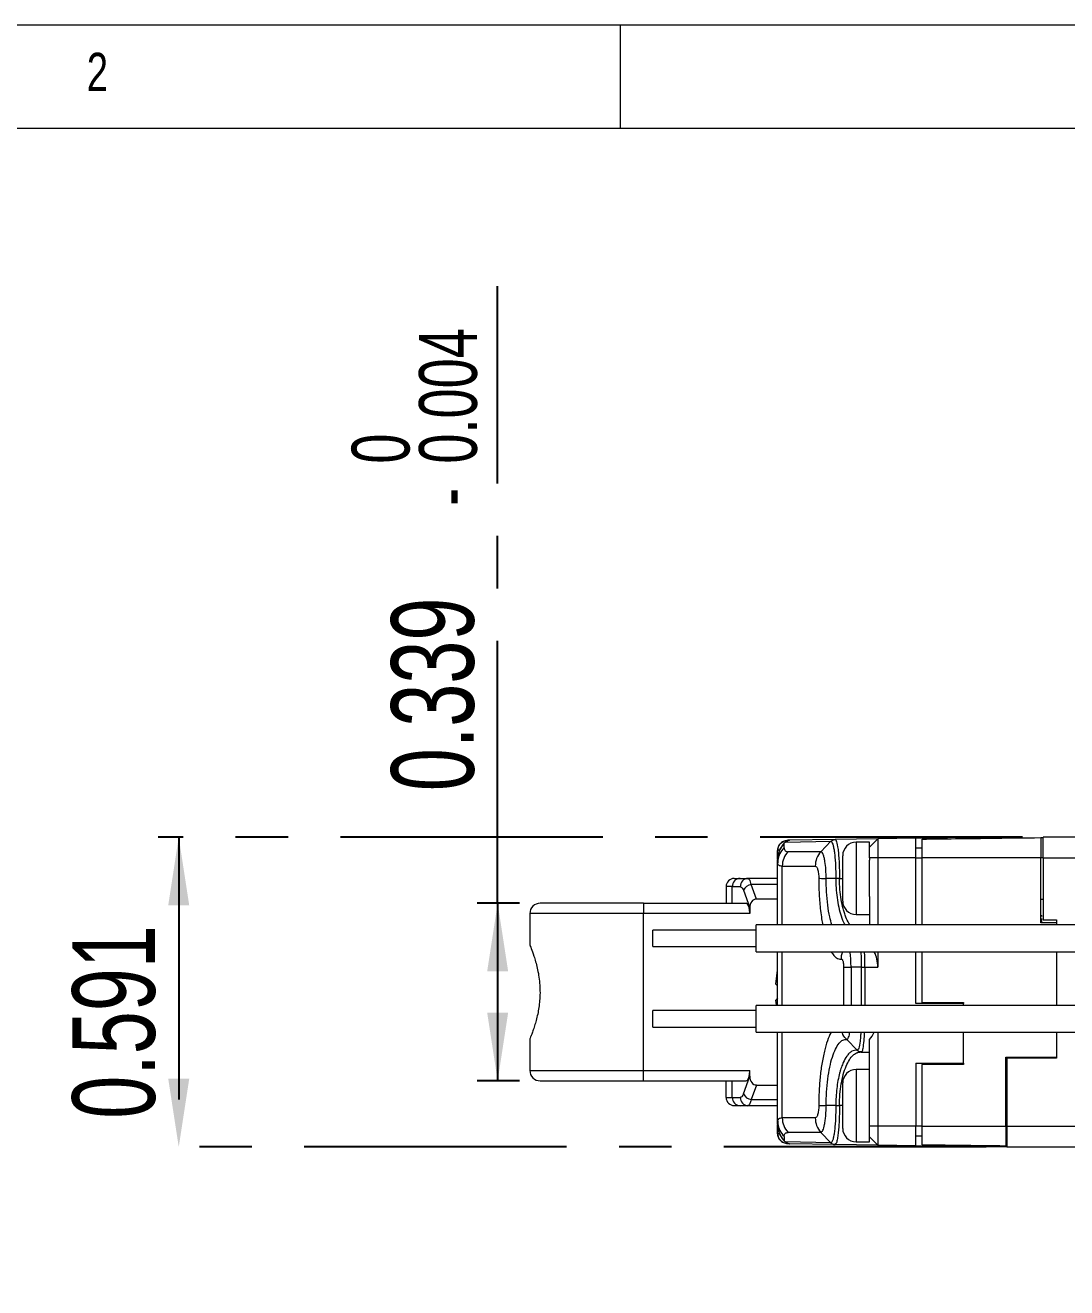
# Model space of a CAD drawing. Header units: inches. Extents: x 0.2 to 16.3, y 0.2 to 11.5.
# Drawn here: x 3.196 to 5.182, y 9.09 to 11.496 of the extents above; entities that cross this region are included whole.
import ezdxf

# ---------------------------------------------------------------- set-up
doc = ezdxf.new("R2010")
doc.units = ezdxf.units.IN
doc.header["$MEASUREMENT"] = 0
doc.linetypes.add('CENTERX2', pattern=[0.8, 0.5, -0.1, 0.1, -0.1])
doc.layers.add('CENTER_LINE', color=7, linetype='CENTERX2')
doc.styles.add('SLDTEXTSTYLE0', font='TXT', dxfattribs={"width": 0.7})
doc.styles.add('SLDTEXTSTYLE1', font='TXT', dxfattribs={"width": 0.75})
doc.dimstyles.new('SLDDIMSTYLE1', dxfattribs={"dimtxt": 0.15748, "dimasz": 0.13, "dimexe": 0, "dimexo": 0.0625, "dimgap": 0.03937, "dimtad": 1, "dimdec": 3, "dimrnd": 1e-09, "dimzin": 12, "dimdsep": 46, "dimtxsty": 'SLDTEXTSTYLE0', "dimsah": 1, "dimcen": 0.09, "dimadec": 0, "dimazin": 3, "dimtfac": 1, "dimtdec": 3, "dimtofl": 0, "dimtmove": 0, "dimatfit": 3, "dimfxl": 1, "dimfrac": 2, "dimtolj": 1, "dimtzin": 12, "dimarcsym": 0})
doc.dimstyles.new('SLDDIMSTYLE3', dxfattribs={"dimtxt": 0.15748, "dimasz": 0.13, "dimexe": 0, "dimexo": 0.0625, "dimgap": 0.03937, "dimtad": 1, "dimdec": 3, "dimrnd": 1e-09, "dimdsep": 46, "dimtxsty": 'SLDTEXTSTYLE0', "dimsah": 1, "dimcen": 0.09, "dimadec": 0, "dimazin": 2, "dimtfac": 1, "dimtdec": 3, "dimtofl": 0, "dimtmove": 0, "dimatfit": 3, "dimfxl": 1, "dimfrac": 2, "dimtolj": 1, "dimtzin": 12, "dimarcsym": 0})
doc.dimstyles.new('SLDDIMSTYLE7', dxfattribs={"dimtxt": 0.15748, "dimasz": 0.13, "dimexe": 0, "dimexo": 0.0625, "dimgap": 0.03937, "dimtad": 1, "dimdec": 3, "dimrnd": 1e-09, "dimdsep": 46, "dimtxsty": 'SLDTEXTSTYLE0', "dimsah": 1, "dimcen": 0.09, "dimadec": 0, "dimazin": 2, "dimtol": 1, "dimtm": 0.003937, "dimtfac": 1, "dimtdec": 3, "dimtofl": 0, "dimtmove": 0, "dimatfit": 3, "dimfxl": 1, "dimfrac": 2, "dimtolj": 1, "dimarcsym": 0})

# ---------------------------------------------------------------- blocks, each defined once
blk = doc.blocks.new('_D_11')
at = {"layer": 'CENTER_LINE'}
for p, q in [((4.6307, 7.3638), (4.6307, 8.9331)), ((6.8945, 7.8822), (6.8945, 8.9331)), ((6.8945, 8.8937), (4.6307, 8.8937))]:
    blk.add_line(p, q, dxfattribs=at)
for points in [[(4.6307, 8.8937), (4.7607, 8.8737), (4.7607, 8.9137)], [(6.8945, 8.8937), (6.7645, 8.9137), (6.7645, 8.8737)]]:
    blk.add_solid(points, dxfattribs=at)
at = {"layer": 'CENTER_LINE', "insert": (5.5212, 9.0967), "char_height": 0.15748, "attachment_point": 1, "style": 'SLDTEXTSTYLE0'}
blk.add_mtext('2.264', dxfattribs=at)
blk = doc.blocks.new('_D_17')
at = {"layer": 'CENTER_LINE'}
for p, q in [((4.097, 9.823), (4.097, 10.9986)), ((4.1386, 9.823), (4.0577, 9.823)), ((4.097, 9.823), (4.097, 9.4844)), ((4.1386, 9.4844), (4.0577, 9.4844))]:
    blk.add_line(p, q, dxfattribs=at)
for points in [[(4.097, 9.823), (4.077, 9.693), (4.117, 9.693)], [(4.097, 9.4844), (4.117, 9.6144), (4.077, 9.6144)]]:
    blk.add_solid(points, dxfattribs=at)
at = {"layer": 'CENTER_LINE', "attachment_point": 1, "rotation": 90, "style": 'SLDTEXTSTYLE0'}
for s, insert, char_height in [('0.004', (3.9471, 10.6606), 0.11024), ('0', (3.8187, 10.6606), 0.1102), ('-', (3.9471, 10.5803), 0.1102), ('0.339', (3.894, 10.0364), 0.15748)]:
    blk.add_mtext(s, dxfattribs=dict(at, insert=insert, char_height=char_height))
blk = doc.blocks.new('_D_18')
at = {"layer": 'CENTER_LINE'}
for p, q in [((5.0973, 9.949), (3.4496, 9.949)), ((3.489, 9.949), (3.489, 9.3584)), ((5.0284, 9.3584), (3.4496, 9.3584))]:
    blk.add_line(p, q, dxfattribs=at)
for points in [[(3.489, 9.949), (3.469, 9.819), (3.509, 9.819)], [(3.489, 9.3584), (3.509, 9.4884), (3.469, 9.4884)]]:
    blk.add_solid(points, dxfattribs=at)
at = {"layer": 'CENTER_LINE', "insert": (3.286, 9.4122), "char_height": 0.15748, "attachment_point": 1, "rotation": 90, "style": 'SLDTEXTSTYLE0'}
blk.add_mtext('0.591', dxfattribs=at)

msp = doc.modelspace()

# ---------------------------------------------------------------- linework, layer by layer
at = {"color": 7, "linetype": 'Continuous', "lineweight": 18}
for p, q in [((16.3386, 11.4961), (0.1969, 11.4961)), ((4.3307, 11.4961), (4.3307, 11.2992)), ((16.1516, 11.2992), (0.3937, 11.2992)), ((4.6432, 9.9374), (4.6426, 9.9367)), ((4.6432, 9.9286), (4.6432, 9.9374)), ((4.6458, 9.9394), (4.7323, 9.9409)), ((4.6536, 9.9428), (4.6501, 9.9428)), ((4.7402, 9.9443), (4.6536, 9.9428)), ((4.7132, 9.9211), (4.7323, 9.9409)), ((4.7421, 9.943), (4.7375, 9.944)), ((4.8217, 9.9458), (4.7402, 9.9443)), ((4.8059, 9.9391), (4.7804, 9.9391)), ((4.8041, 9.9456), (4.804, 9.9455)), ((4.8217, 9.9458), (4.8059, 9.9297)), ((4.8059, 9.9297), (4.8059, 9.9391)), ((4.8945, 9.947), (4.8217, 9.9458)), ((4.8217, 9.9458), (4.8217, 9.9096)), ((4.8945, 9.947), (4.9851, 9.9486)), ((4.8945, 9.9096), (4.8945, 9.947)), ((4.9851, 9.9486), (4.9851, 9.9462)), ((5.1327, 9.948), (5.1367, 9.948)), ((5.2016, 9.949), (5.1367, 9.949)), ((4.6307, 9.9075), (4.6307, 9.9231)), ((4.6323, 9.9147), (4.6307, 9.9061)), ((4.7132, 9.9211), (4.6507, 9.9211)), ((4.7548, 9.8269), (4.7548, 9.9135)), ((4.8059, 9.9096), (4.8059, 9.9297)), ((4.9063, 9.9276), (4.8945, 9.9276)), ((4.6307, 9.9008), (4.6307, 9.9061)), ((4.6307, 9.7816), (4.6307, 9.9008)), ((4.6309, 9.9045), (4.6309, 9.8997)), ((4.6396, 9.8933), (4.7023, 9.8933)), ((4.8217, 9.9096), (4.8059, 9.9096)), ((4.8059, 9.9096), (4.8059, 9.9049)), ((4.8059, 9.8355), (4.8059, 9.9049)), ((4.8217, 9.9096), (4.8217, 9.7816)), ((4.8945, 9.9096), (4.8217, 9.9096)), ((4.8945, 9.7816), (4.8945, 9.9096)), ((4.8945, 9.9096), (4.9063, 9.9096)), ((4.9063, 9.7816), (4.9063, 9.9096)), ((5.1367, 9.9096), (5.1327, 9.9096)), ((5.1327, 9.7856), (5.1327, 9.9096)), ((5.1367, 9.9096), (5.1367, 9.7915)), ((5.1367, 9.9096), (5.678, 9.9096)), ((4.559, 9.8702), (4.5742, 9.8702)), ((4.5757, 9.87), (4.5716, 9.87)), ((4.5749, 9.8697), (4.5742, 9.8702)), ((4.6307, 9.8702), (4.5742, 9.8702)), ((4.7416, 9.8702), (4.7232, 9.8702)), ((4.5442, 9.8545), (4.5323, 9.8545)), ((4.5323, 9.8545), (4.5323, 9.823)), ((4.5442, 9.823), (4.5442, 9.8545)), ((4.5442, 9.8545), (4.5594, 9.8545)), ((4.5655, 9.8476), (4.5777, 9.814)), ((4.5905, 9.8309), (4.5803, 9.8587)), ((4.6307, 9.8587), (4.5803, 9.8587)), ((4.3748, 9.823), (4.3748, 9.8033)), ((4.3748, 9.823), (4.5706, 9.823)), ((4.6307, 9.8309), (4.5905, 9.8309)), ((4.8059, 9.8355), (4.8059, 9.7816)), ((5.1327, 9.8309), (5.1367, 9.8309)), ((4.1583, 9.8033), (4.1583, 9.7429)), ((4.3748, 9.5041), (4.3748, 9.8033)), ((4.5777, 9.8033), (4.3748, 9.8033)), ((4.5777, 9.814), (4.5777, 9.8033)), ((4.7804, 9.8013), (4.8059, 9.8013)), ((5.1347, 9.7975), (5.1347, 9.7993)), ((5.1347, 9.7856), (5.1347, 9.7939)), ((5.1366, 9.7954), (5.1367, 9.7954)), ((4.5898, 9.7718), (4.3929, 9.7718)), ((4.3929, 9.7403), (4.3929, 9.7718)), ((5.2429, 9.7816), (4.5898, 9.7816)), ((4.5898, 9.7305), (4.5898, 9.7816)), ((5.1622, 9.7856), (5.1327, 9.7856)), ((5.1367, 9.7915), (5.1622, 9.7915)), ((5.1622, 9.7915), (5.1622, 9.7816)), ((4.3929, 9.7403), (4.5898, 9.7403)), ((4.5898, 9.7305), (5.2429, 9.7305)), ((4.6307, 9.6281), (4.6307, 9.7305)), ((4.8217, 9.7305), (4.8217, 9.7011)), ((4.8945, 9.632), (4.8945, 9.7305)), ((4.9063, 9.634), (4.9063, 9.7305)), ((5.1622, 9.7305), (5.1622, 9.6281)), ((4.7902, 9.7011), (4.7707, 9.7011)), ((4.7972, 9.7011), (4.8217, 9.7011)), ((4.6273, 9.6689), (4.6307, 9.6952)), ((4.6273, 9.6689), (4.6307, 9.6655)), ((5.2429, 9.6281), (4.5898, 9.6281)), ((4.5898, 9.5769), (4.5898, 9.6281)), ((4.6307, 9.6419), (4.6273, 9.6385)), ((4.6286, 9.629), (4.6273, 9.6385)), ((4.9851, 9.632), (4.8945, 9.632)), ((4.9063, 9.634), (4.9063, 9.632)), ((4.9063, 9.634), (4.9851, 9.634)), ((4.9851, 9.634), (4.9851, 9.632)), ((4.9851, 9.6281), (4.9851, 9.632)), ((4.5898, 9.6183), (4.3929, 9.6183)), ((4.3929, 9.5868), (4.3929, 9.6183)), ((4.3929, 9.5868), (4.5898, 9.5868)), ((4.5898, 9.5769), (5.2429, 9.5769)), ((4.6307, 9.4066), (4.6307, 9.5769)), ((4.8217, 9.5769), (4.8217, 9.3978)), ((4.9851, 9.5179), (4.9851, 9.5769)), ((5.1622, 9.5769), (5.1622, 9.5277)), ((4.1583, 9.5652), (4.1583, 9.5041)), ((4.7624, 9.5632), (4.7823, 9.5427)), ((4.8059, 9.4719), (4.8059, 9.563)), ((4.782, 9.538), (4.7877, 9.5396)), ((4.7855, 9.5404), (4.7922, 9.5401)), ((4.7902, 9.5391), (4.8059, 9.5389)), ((5.0658, 9.5297), (5.1622, 9.5297)), ((5.0658, 9.3978), (5.0658, 9.5297)), ((5.0678, 9.5277), (5.0678, 9.3978)), ((5.1622, 9.5277), (5.0678, 9.5277)), ((4.3748, 9.5041), (4.5777, 9.5041)), ((4.3748, 9.4844), (4.3748, 9.5041)), ((4.5777, 9.4934), (4.5777, 9.5041)), ((4.8059, 9.5061), (4.7804, 9.5061)), ((4.8945, 9.5179), (4.9851, 9.5179)), ((4.8945, 9.5179), (4.8945, 9.3978)), ((4.9063, 9.5179), (4.9063, 9.5159)), ((4.9063, 9.3978), (4.9063, 9.5159)), ((4.9851, 9.5159), (4.9063, 9.5159)), ((4.9851, 9.5179), (4.9851, 9.5159)), ((4.3748, 9.4844), (4.5706, 9.4844)), ((4.5323, 9.4529), (4.5323, 9.4844)), ((4.5442, 9.4529), (4.5442, 9.4844)), ((4.5655, 9.4598), (4.5777, 9.4934)), ((4.7548, 9.4365), (4.7548, 9.4805)), ((4.5905, 9.4765), (4.5803, 9.4487)), ((4.5905, 9.4765), (4.6307, 9.4765)), ((4.8059, 9.4361), (4.8059, 9.4719)), ((5.0678, 9.4765), (5.0658, 9.4765)), ((4.5323, 9.4529), (4.5442, 9.4529)), ((4.5442, 9.4529), (4.5594, 9.4529)), ((4.559, 9.4372), (4.5742, 9.4372)), ((4.5716, 9.4374), (4.5746, 9.4374)), ((4.5742, 9.4372), (4.6307, 9.4372)), ((4.5803, 9.4487), (4.6307, 9.4487)), ((4.7416, 9.4372), (4.7232, 9.4372)), ((4.7548, 9.3938), (4.7548, 9.4365)), ((4.8059, 9.4025), (4.8059, 9.4361)), ((4.6307, 9.4066), (4.6312, 9.4077)), ((4.6309, 9.4077), (4.6309, 9.4028)), ((4.7023, 9.4141), (4.6396, 9.4141)), ((4.6307, 9.4012), (4.6307, 9.4066)), ((4.6307, 9.4012), (4.6323, 9.3927)), ((4.6307, 9.3843), (4.6307, 9.3999)), ((4.7132, 9.3862), (4.6507, 9.3863)), ((4.7323, 9.3665), (4.7132, 9.3862)), ((4.8059, 9.3978), (4.8059, 9.4025)), ((4.8217, 9.3978), (4.8059, 9.3978)), ((4.8059, 9.3776), (4.8059, 9.3978)), ((4.8945, 9.3978), (4.8217, 9.3978)), ((4.8217, 9.3978), (4.8217, 9.3616)), ((4.8945, 9.3603), (4.8945, 9.3978)), ((4.9063, 9.3978), (4.8945, 9.3978)), ((5.0658, 9.3978), (5.0678, 9.3978)), ((5.0678, 9.3978), (5.678, 9.3978)), ((4.6432, 9.37), (4.6426, 9.3707)), ((4.6432, 9.3787), (4.6432, 9.37)), ((4.7323, 9.3665), (4.6458, 9.368)), ((4.6536, 9.3645), (4.6501, 9.3646)), ((4.7402, 9.363), (4.6536, 9.3645)), ((4.7375, 9.3634), (4.7412, 9.3642)), ((4.7415, 9.3648), (4.7402, 9.363)), ((4.8217, 9.3616), (4.7402, 9.363)), ((4.7804, 9.3683), (4.8059, 9.3683)), ((4.804, 9.3619), (4.8041, 9.3618)), ((4.8059, 9.3683), (4.8059, 9.3776)), ((4.8217, 9.3616), (4.8059, 9.3776)), ((4.8945, 9.3603), (4.8217, 9.3616)), ((4.8945, 9.3798), (4.9063, 9.3798)), ((4.9929, 9.3586), (4.8945, 9.3603)), ((4.9929, 9.3611), (4.9929, 9.3586)), ((5.0678, 9.3602), (5.0658, 9.3602)), ((4.9929, 9.3586), (5.0048, 9.3584)), ((5.0678, 9.3584), (5.0048, 9.3584)), ((5.0678, 9.3584), (5.241, 9.3584))]:
    msp.add_line(p, q, dxfattribs=at)
at = {"color": 8, "linetype": 'Continuous', "lineweight": 18}
for p, q in [((4.6419, 9.9362), (4.6426, 9.9367)), ((4.6501, 9.9428), (4.6501, 9.9422)), ((4.7804, 9.9391), (4.7804, 9.8013)), ((4.6396, 9.7816), (4.6396, 9.8933)), ((4.7486, 9.8702), (4.7548, 9.8702)), ((4.3748, 9.8033), (4.1583, 9.8033)), ((5.1327, 9.7993), (5.1347, 9.7993)), ((4.6396, 9.6281), (4.6396, 9.7305)), ((4.7566, 9.7012), (4.7566, 9.6281)), ((4.7707, 9.7011), (4.7707, 9.6281)), ((4.7902, 9.7011), (4.7902, 9.6281)), ((4.7972, 9.7011), (4.7972, 9.6281)), ((4.6396, 9.4141), (4.6396, 9.5769)), ((4.1583, 9.5041), (4.3748, 9.5041)), ((4.7804, 9.5061), (4.7804, 9.4361)), ((4.7548, 9.4372), (4.7486, 9.4372)), ((4.7804, 9.4361), (4.7804, 9.3683)), ((4.6426, 9.3707), (4.6419, 9.3712)), ((4.6501, 9.3652), (4.6501, 9.3646))]:
    msp.add_line(p, q, dxfattribs=at)
at = {"color": 7, "linetype": 'Continuous', "lineweight": 18}
for centre, radius, start, end in [((4.6538, 9.9316), 0.0112, 91.1771, 136.307), ((4.7804, 9.9135), 0.0256, 90, 180), ((4.6797, 9.8934), 0.0401, 136.2244, 180.1629), ((4.5481, 9.8545), 0.0157, 90, 180), ((4.5595, 9.8549), 0.0153, 91.8362, 181.7254), ((4.5747, 9.8549), 0.0153, 91.8362, 181.7254), ((4.5828, 9.84), 0.0189, 97.6156, 156.3064), ((4.178, 9.8033), 0.0197, 90, 180), ((4.7804, 9.8269), 0.0256, 180, 270), ((4.178, 9.5041), 0.0197, 180, 270), ((4.7804, 9.4805), 0.0256, 90, 180), ((4.5828, 9.4674), 0.0189, 203.6936, 262.3844), ((4.5481, 9.4529), 0.0157, 180, 270), ((4.5595, 9.4524), 0.0153, 178.2746, 268.1638), ((4.5747, 9.4524), 0.0153, 178.2746, 268.1638), ((4.6797, 9.414), 0.0401, 179.8371, 223.7756), ((4.7804, 9.3938), 0.0256, 180, 270), ((4.6538, 9.3757), 0.0112, 223.693, 268.8224)]:
    msp.add_arc(centre, radius, start, end, dxfattribs=at)
at = {"color": 8, "linetype": 'Continuous', "lineweight": 18}
for centre, start, end in [((4.6684, 9.9006), 131.9193, 174.1094), ((4.6684, 9.4067), 185.8906, 228.0807)]:
    msp.add_arc(centre, 0.0376, start, end, dxfattribs=at)
at = {"color": 7, "linetype": 'Continuous', "lineweight": 18}
for centre, major_axis, ratio, start_param, end_param in [((4.5706, 9.8033), (0, 0.0197), 0.36397, 4.712389, 6.283185), ((4.5945, 9.8086), (0.0079, -0.0216), 0.684791, 2.897326, 4.223856), ((4.7563, 9.7011), (0, 0.0665), 0.982842, 4.712389, 5.169256), ((4.7563, 9.6063), (0, 0.0665), 0.982842, 4.003616, 4.255522), ((4.5706, 9.5041), (0, 0.0197), 0.36397, 3.141593, 4.712389), ((4.5945, 9.4988), (-0.0079, -0.0216), 0.684791, 5.200922, 6.527452)]:
    msp.add_ellipse(centre, major_axis=major_axis, ratio=ratio, start_param=start_param, end_param=end_param, dxfattribs=at)
for points, knots in [([(4.6307, 9.9231), (4.631, 9.9256), (4.6316, 9.9306), (4.636, 9.9372), (4.6415, 9.9409), (4.6463, 9.9425), (4.6488, 9.9427), (4.6501, 9.9428)], [0, 0, 0, 0, 0.260217, 0.529104, 0.765257, 0.882426, 1, 1, 1, 1]), ([(4.6366, 9.9371), (4.6366, 9.9371), (4.6353, 9.9361), (4.6336, 9.9335), (4.6313, 9.9288), (4.631, 9.9253), (4.6308, 9.9232)], [0, 0, 0, 0, 0.009129, 0.32484, 0.587713, 1, 1, 1, 1]), ([(4.6503, 9.9425), (4.6496, 9.9424), (4.6483, 9.9423), (4.6459, 9.9419), (4.6428, 9.9412), (4.6398, 9.9399), (4.6377, 9.938), (4.6366, 9.9371)], [0, 0, 0, 0, 0.12667, 0.244052, 0.446712, 0.723277, 1, 1, 1, 1]), ([(4.6429, 9.9373), (4.6427, 9.9372), (4.6424, 9.9368), (4.642, 9.9364), (4.6419, 9.9362)], [0, 0, 0, 0, 0.487659, 1, 1, 1, 1]), ([(4.6536, 9.9428), (4.6531, 9.9428), (4.6521, 9.9427), (4.6504, 9.9419), (4.6487, 9.9411), (4.6468, 9.94), (4.6446, 9.9387), (4.6434, 9.9376), (4.6428, 9.9372)], [0, 0, 0, 0, 0.190555, 0.35137, 0.488522, 0.60889, 0.817293, 1, 1, 1, 1]), ([(4.6429, 9.9371), (4.6429, 9.9372), (4.6428, 9.9374), (4.6431, 9.9374), (4.6432, 9.9374)], [0, 0, 0, 0, 0.282093, 1, 1, 1, 1]), ([(4.6458, 9.9394), (4.6457, 9.9394), (4.6456, 9.9393), (4.6453, 9.9392), (4.6448, 9.9388), (4.644, 9.9381), (4.6435, 9.9376), (4.6432, 9.9374)], [0, 0, 0, 0, 0.105787, 0.213994, 0.459109, 0.727072, 1, 1, 1, 1]), ([(4.7323, 9.9409), (4.7327, 9.9413), (4.7338, 9.9423), (4.7358, 9.9434), (4.7381, 9.9442), (4.7395, 9.9443), (4.7402, 9.9443)], [0, 0, 0, 0, 0.183981, 0.49927, 0.753248, 1, 1, 1, 1]), ([(4.7323, 9.9409), (4.7329, 9.9406), (4.7341, 9.9399), (4.7359, 9.9357), (4.7375, 9.9291), (4.739, 9.9203), (4.7401, 9.9096), (4.741, 9.8974), (4.7415, 9.8841), (4.7416, 9.8748), (4.7416, 9.8702)], [0, 0, 0, 0, 0.125092, 0.249779, 0.374496, 0.499382, 0.624389, 0.74933, 0.874457, 1, 1, 1, 1]), ([(4.7402, 9.9443), (4.7402, 9.9443), (4.7402, 9.9443), (4.7402, 9.9443), (4.7403, 9.9443), (4.7408, 9.9443), (4.7412, 9.9435), (4.7416, 9.9429)], [0, 0, 0, 0, 0.00177, 0.016041, 0.055982, 0.207564, 1, 1, 1, 1]), ([(4.9063, 9.9452), (4.9486, 9.9457), (5.0241, 9.9467), (5.0995, 9.9476), (5.1327, 9.948)], [0, 0, 0, 0, 0.560004, 1, 1, 1, 1]), ([(4.9063, 9.9096), (4.9063, 9.9136), (4.9063, 9.9216), (4.9063, 9.9323), (4.9063, 9.9403), (4.9063, 9.9446), (4.9063, 9.945), (4.9063, 9.9452)], [0, 0, 0, 0, 0.214702, 0.429404, 0.644089, 0.858766, 1, 1, 1, 1]), ([(5.1327, 9.948), (5.1327, 9.9476), (5.1327, 9.9467), (5.1327, 9.9401), (5.1327, 9.9304), (5.1327, 9.9196), (5.1327, 9.9124), (5.1327, 9.9096)], [0, 0, 0, 0, 0.214703, 0.429407, 0.644092, 0.858769, 1, 1, 1, 1]), ([(4.6418, 9.936), (4.6387, 9.9317), (4.6341, 9.9252), (4.6322, 9.9174), (4.6316, 9.9148)], [0, 0, 0, 0, 0.671693, 1, 1, 1, 1]), ([(4.6417, 9.9358), (4.6417, 9.9359), (4.6417, 9.9361), (4.6419, 9.9362), (4.6419, 9.9362)], [0, 0, 0, 0, 0.713437, 1, 1, 1, 1]), ([(4.6432, 9.9286), (4.6435, 9.9265), (4.6441, 9.9221), (4.6485, 9.9215), (4.6507, 9.9211)], [0, 0, 0, 0, 0.504154, 1, 1, 1, 1]), ([(4.7132, 9.9211), (4.71, 9.9171), (4.7037, 9.9089), (4.7028, 9.8985), (4.7023, 9.8933)], [0, 0, 0, 0, 0.500435, 1, 1, 1, 1]), ([(4.7232, 9.8702), (4.7231, 9.8757), (4.7229, 9.8874), (4.7213, 9.9009), (4.7194, 9.9102), (4.7176, 9.916), (4.7155, 9.9202), (4.714, 9.9208), (4.7132, 9.9211)], [0, 0, 0, 0, 0.20459, 0.437673, 0.566426, 0.702382, 0.846176, 1, 1, 1, 1]), ([(4.6396, 9.8933), (4.637, 9.8936), (4.6318, 9.8943), (4.6311, 9.8986), (4.6307, 9.9008)], [0, 0, 0, 0, 0.495576, 1, 1, 1, 1]), ([(4.7023, 9.8933), (4.7032, 9.8932), (4.7044, 9.8931), (4.706, 9.8905), (4.7071, 9.8877), (4.7079, 9.8841), (4.7086, 9.8798), (4.7091, 9.8752), (4.7091, 9.872), (4.7091, 9.8704)], [0, 0, 0, 0, 0.245572, 0.373218, 0.499285, 0.625401, 0.751777, 0.877837, 1, 1, 1, 1]), ([(5.1327, 9.9096), (5.0905, 9.9096), (5.015, 9.9097), (4.9395, 9.9096), (4.9063, 9.9096)], [0, 0, 0, 0, 0.5600048, 1, 1, 1, 1]), ([(4.7091, 9.8704), (4.7106, 9.8704), (4.7135, 9.8703), (4.72, 9.8703), (4.7232, 9.8702)], [0, 0, 0, 0, 0.497276, 1, 1, 1, 1]), ([(4.7486, 9.8702), (4.7473, 9.8702), (4.7448, 9.8702), (4.7427, 9.8702), (4.7416, 9.8702)], [0, 0, 0, 0, 0.497258, 1, 1, 1, 1]), ([(4.5594, 9.8545), (4.5604, 9.8542), (4.562, 9.8538), (4.564, 9.8511), (4.565, 9.8487), (4.5655, 9.8476)], [0, 0, 0, 0, 0.428724, 0.713281, 1, 1, 1, 1]), ([(4.3748, 9.823), (4.3625, 9.823), (4.3377, 9.823), (4.3075, 9.823), (4.2841, 9.823), (4.261, 9.823), (4.2346, 9.823), (4.2091, 9.823), (4.1929, 9.823), (4.1837, 9.823), (4.1789, 9.823), (4.1783, 9.823), (4.178, 9.823)], [0, 0, 0, 0, 0.120018, 0.239934, 0.304339, 0.368677, 0.499983, 0.631289, 0.759867, 0.840155, 0.919772, 1, 1, 1, 1]), ([(4.1584, 9.7429), (4.1584, 9.743), (4.1583, 9.7433), (4.1606, 9.7376), (4.1661, 9.7229), (4.1717, 9.704), (4.1753, 9.6856), (4.1771, 9.6709), (4.1779, 9.6558), (4.1774, 9.6367), (4.1742, 9.6138), (4.1691, 9.5943), (4.1649, 9.5814), (4.162, 9.5733), (4.1598, 9.5677), (4.1583, 9.5641), (4.1586, 9.5649), (4.1588, 9.5652)], [0, 0, 0, 0, 0.024072, 0.122693, 0.222872, 0.330037, 0.384612, 0.440981, 0.492021, 0.544749, 0.641689, 0.742761, 0.796744, 0.852278, 0.906233, 0.961986, 1, 1, 1, 1]), ([(4.7541, 9.7305), (4.7533, 9.728), (4.7518, 9.7233), (4.7518, 9.7184), (4.7517, 9.7162)], [0, 0, 0, 0, 0.538526, 1, 1, 1, 1]), ([(4.7517, 9.7162), (4.752, 9.7163), (4.7526, 9.7166), (4.7535, 9.716), (4.7543, 9.7149), (4.7551, 9.7131), (4.7557, 9.7107), (4.7562, 9.7078), (4.7566, 9.7046), (4.7566, 9.7023), (4.7566, 9.7012)], [0, 0, 0, 0, 0.11782, 0.242931, 0.371062, 0.499161, 0.624773, 0.752597, 0.87771, 1, 1, 1, 1]), ([(4.7624, 9.5632), (4.762, 9.5637), (4.7586, 9.5674), (4.755, 9.5718), (4.7542, 9.5766), (4.7542, 9.5769)], [0, 0, 0, 0, 0.108425, 0.946101, 1, 1, 1, 1]), ([(4.7232, 9.4372), (4.7233, 9.4459), (4.7237, 9.4633), (4.7261, 9.4883), (4.7299, 9.511), (4.7349, 9.5304), (4.741, 9.5459), (4.7478, 9.5567), (4.755, 9.5632), (4.76, 9.5632), (4.7624, 9.5632)], [0, 0, 0, 0, 0.1246908, 0.2501464, 0.3754264, 0.5008375, 0.6259945, 0.7513068, 0.8764488, 1, 1, 1, 1]), ([(4.7823, 9.5427), (4.779, 9.5426), (4.7747, 9.5425), (4.7697, 9.5391), (4.7673, 9.537), (4.7648, 9.5344), (4.7609, 9.5293), (4.7573, 9.5228), (4.7541, 9.5152), (4.7523, 9.5105), (4.7506, 9.5052), (4.7482, 9.4971), (4.7457, 9.4855), (4.7433, 9.47), (4.7419, 9.4538), (4.7417, 9.4427), (4.7416, 9.4372)], [0, 0, 0, 0, 0.165177, 0.207303, 0.24968, 0.29228, 0.335091, 0.463029, 0.500141, 0.539297, 0.580503, 0.623736, 0.718642, 0.813068, 0.906929, 1, 1, 1, 1]), ([(4.7822, 9.538), (4.7828, 9.5383), (4.7846, 9.5391), (4.7868, 9.5394), (4.7882, 9.5393), (4.7886, 9.5393)], [0, 0, 0, 0, 0.296573, 0.852562, 1, 1, 1, 1]), ([(4.7874, 9.5397), (4.7873, 9.5397), (4.7863, 9.5398), (4.7848, 9.5407), (4.7833, 9.5417), (4.7826, 9.5424), (4.7823, 9.5427)], [0, 0, 0, 0, 0.056869, 0.50311, 0.817082, 1, 1, 1, 1]), ([(4.7907, 9.5393), (4.7909, 9.5393), (4.7912, 9.5392), (4.7916, 9.5398), (4.7917, 9.54)], [0, 0, 0, 0, 0.627435, 1, 1, 1, 1]), ([(4.178, 9.4844), (4.1783, 9.4844), (4.1789, 9.4844), (4.1837, 9.4844), (4.1908, 9.4844), (4.1998, 9.4844), (4.2133, 9.4844), (4.2304, 9.4844), (4.2505, 9.4844), (4.2668, 9.4844), (4.2841, 9.4844), (4.3075, 9.4844), (4.3377, 9.4844), (4.3625, 9.4844), (4.3748, 9.4844)], [0, 0, 0, 0, 0.080201, 0.159791, 0.240051, 0.304367, 0.36875, 0.500012, 0.565696, 0.631449, 0.695765, 0.760148, 0.880023, 1, 1, 1, 1]), ([(4.5655, 9.4598), (4.5648, 9.4581), (4.5635, 9.4553), (4.5614, 9.4533), (4.5601, 9.453), (4.5594, 9.4529)], [0, 0, 0, 0, 0.427559, 0.711619, 1, 1, 1, 1]), ([(4.5803, 9.4487), (4.5796, 9.4458), (4.5784, 9.4414), (4.5763, 9.4379), (4.575, 9.4374), (4.5742, 9.4372)], [0, 0, 0, 0, 0.430059, 0.666913, 1, 1, 1, 1]), ([(4.7091, 9.437), (4.7091, 9.4354), (4.7091, 9.4322), (4.7086, 9.4276), (4.7079, 9.4233), (4.7071, 9.4197), (4.706, 9.4169), (4.7044, 9.4143), (4.7032, 9.4142), (4.7023, 9.4141)], [0, 0, 0, 0, 0.121784, 0.248137, 0.373872, 0.500587, 0.62603, 0.753831, 1, 1, 1, 1]), ([(4.7232, 9.4372), (4.72, 9.4371), (4.7135, 9.4371), (4.7106, 9.437), (4.7091, 9.437)], [0, 0, 0, 0, 0.502722, 1, 1, 1, 1]), ([(4.7132, 9.3862), (4.7145, 9.3871), (4.7171, 9.3887), (4.7199, 9.3988), (4.7216, 9.4093), (4.7229, 9.4212), (4.7231, 9.4309), (4.7232, 9.4372)], [0, 0, 0, 0, 0.256012, 0.50256, 0.638236, 0.766006, 1, 1, 1, 1]), ([(4.7416, 9.4372), (4.7416, 9.4325), (4.7415, 9.4233), (4.741, 9.41), (4.7401, 9.3978), (4.739, 9.3871), (4.7375, 9.3783), (4.7359, 9.3717), (4.7341, 9.3675), (4.7329, 9.3668), (4.7323, 9.3665)], [0, 0, 0, 0, 0.125362, 0.250249, 0.3751, 0.50004, 0.624975, 0.749787, 0.874671, 1, 1, 1, 1]), ([(4.7416, 9.4372), (4.7427, 9.4372), (4.7448, 9.4372), (4.7473, 9.4372), (4.7486, 9.4372)], [0, 0, 0, 0, 0.502742, 1, 1, 1, 1]), ([(4.7023, 9.4141), (4.7028, 9.4089), (4.7037, 9.3985), (4.71, 9.3903), (4.7132, 9.3862)], [0, 0, 0, 0, 0.49864, 1, 1, 1, 1]), ([(4.6501, 9.3646), (4.6488, 9.3647), (4.6462, 9.3649), (4.6425, 9.3661), (4.6391, 9.368), (4.6353, 9.3713), (4.6316, 9.3768), (4.631, 9.3817), (4.6307, 9.3843)], [0, 0, 0, 0, 0.119498, 0.23974, 0.361536, 0.485663, 0.730817, 1, 1, 1, 1]), ([(4.6308, 9.3842), (4.631, 9.3823), (4.6313, 9.3778), (4.6337, 9.3732), (4.6355, 9.3715), (4.6356, 9.3714)], [0, 0, 0, 0, 0.4095323, 0.9624156, 1, 1, 1, 1]), ([(4.6316, 9.3926), (4.6322, 9.39), (4.6341, 9.3822), (4.6387, 9.3757), (4.6418, 9.3714)], [0, 0, 0, 0, 0.329772, 1, 1, 1, 1]), ([(4.6432, 9.3787), (4.6435, 9.3809), (4.6441, 9.3853), (4.6485, 9.3859), (4.6507, 9.3863)], [0, 0, 0, 0, 0.504153, 1, 1, 1, 1]), ([(4.9063, 9.3978), (4.9361, 9.3978), (4.9892, 9.3979), (5.0424, 9.3978), (5.0658, 9.3978)], [0, 0, 0, 0, 0.560004, 1, 1, 1, 1]), ([(4.9063, 9.3622), (4.9063, 9.3626), (4.9063, 9.3633), (4.9063, 9.3695), (4.9063, 9.3785), (4.9063, 9.3885), (4.9063, 9.3952), (4.9063, 9.3978)], [0, 0, 0, 0, 0.214702, 0.429404, 0.644089, 0.858766, 1, 1, 1, 1]), ([(5.0658, 9.3978), (5.0658, 9.3936), (5.0658, 9.3851), (5.0658, 9.3739), (5.0658, 9.3654), (5.0658, 9.3609), (5.0658, 9.3604), (5.0658, 9.3602)], [0, 0, 0, 0, 0.214702, 0.429406, 0.644091, 0.858768, 1, 1, 1, 1]), ([(4.6356, 9.3714), (4.6365, 9.3705), (4.6384, 9.3685), (4.6416, 9.3668), (4.6451, 9.3657), (4.648, 9.3652), (4.6495, 9.365), (4.6503, 9.3649)], [0, 0, 0, 0, 0.229906, 0.52252, 0.737654, 0.863898, 1, 1, 1, 1]), ([(4.6419, 9.3712), (4.6419, 9.3712), (4.6417, 9.3713), (4.6417, 9.3715), (4.6417, 9.3716)], [0, 0, 0, 0, 0.273687, 1, 1, 1, 1]), ([(4.6419, 9.3711), (4.642, 9.371), (4.6424, 9.3706), (4.6427, 9.3702), (4.6429, 9.3701)], [0, 0, 0, 0, 0.496714, 1, 1, 1, 1]), ([(4.6429, 9.3703), (4.6429, 9.3702), (4.6428, 9.37), (4.6431, 9.37), (4.6432, 9.37)], [0, 0, 0, 0, 0.312564, 1, 1, 1, 1]), ([(4.6431, 9.37), (4.6436, 9.3696), (4.6447, 9.3687), (4.6468, 9.3674), (4.6487, 9.3663), (4.6504, 9.3654), (4.6521, 9.3647), (4.6531, 9.3646), (4.6536, 9.3645)], [0, 0, 0, 0, 0.164595, 0.377659, 0.500703, 0.640898, 0.80529, 1, 1, 1, 1]), ([(4.6458, 9.368), (4.6457, 9.368), (4.6456, 9.368), (4.6453, 9.3682), (4.6447, 9.3686), (4.644, 9.3693), (4.6435, 9.3698), (4.6432, 9.37)], [0, 0, 0, 0, 0.107272, 0.216266, 0.463262, 0.73307, 1, 1, 1, 1]), ([(4.7323, 9.3665), (4.7328, 9.366), (4.7339, 9.365), (4.736, 9.3639), (4.7378, 9.3633), (4.7392, 9.3631), (4.7399, 9.363), (4.7402, 9.363)], [0, 0, 0, 0, 0.249886, 0.499926, 0.747959, 0.907794, 1, 1, 1, 1]), ([(5.0658, 9.3602), (5.036, 9.3606), (4.9829, 9.3612), (4.9297, 9.3619), (4.9063, 9.3622)], [0, 0, 0, 0, 0.560005, 1, 1, 1, 1])]:
    msp.add_open_spline(points, degree=3, knots=knots, dxfattribs=at)
at = {"color": 8, "linetype": 'Continuous', "lineweight": 18}
for points, knots in [([(4.6426, 9.9367), (4.6389, 9.932), (4.6336, 9.9254), (4.6326, 9.9171), (4.6323, 9.9147)], [0, 0, 0, 0, 0.715522, 1, 1, 1, 1]), ([(4.7416, 9.9429), (4.7419, 9.9425), (4.7432, 9.9412), (4.7449, 9.933), (4.7465, 9.9202), (4.7477, 9.9065), (4.7484, 9.8898), (4.7485, 9.877), (4.7486, 9.8702)], [0, 0, 0, 0, 0.07959, 0.326119, 0.485505, 0.632623, 0.80626, 1, 1, 1, 1]), ([(4.6346, 9.9239), (4.6337, 9.9239), (4.6312, 9.9239), (4.6309, 9.9234), (4.6307, 9.9231)], [0, 0, 0, 0, 0.359324, 1, 1, 1, 1]), ([(4.5803, 9.8587), (4.5799, 9.8604), (4.579, 9.8641), (4.5771, 9.8685), (4.5757, 9.8693), (4.5749, 9.8697)], [0, 0, 0, 0, 0.2807053, 0.6025523, 1, 1, 1, 1]), ([(4.7091, 9.8704), (4.7092, 9.8653), (4.7092, 9.8551), (4.7099, 9.8397), (4.7109, 9.8241), (4.7125, 9.8083), (4.7144, 9.794), (4.716, 9.7854), (4.7167, 9.7816)], [0, 0, 0, 0, 0.159574, 0.322, 0.494245, 0.668437, 0.854814, 1, 1, 1, 1]), ([(4.7341, 9.7816), (4.7327, 9.7866), (4.7295, 9.7977), (4.7261, 9.8192), (4.7236, 9.8441), (4.7233, 9.8615), (4.7232, 9.8702)], [0, 0, 0, 0, 0.209166, 0.473136, 0.737692, 1, 1, 1, 1]), ([(4.7416, 9.8702), (4.7417, 9.8642), (4.742, 9.8518), (4.7438, 9.8332), (4.747, 9.8148), (4.7517, 9.798), (4.7559, 9.7866), (4.7588, 9.7824), (4.7593, 9.7816)], [0, 0, 0, 0, 0.167263, 0.346415, 0.536932, 0.738507, 0.951445, 1, 1, 1, 1]), ([(4.7689, 9.7816), (4.768, 9.7827), (4.7651, 9.7865), (4.7614, 9.7946), (4.7579, 9.8042), (4.7547, 9.815), (4.7516, 9.8296), (4.7492, 9.8492), (4.7488, 9.8631), (4.7486, 9.8702)], [0, 0, 0, 0, 0.06884, 0.245718, 0.345347, 0.441513, 0.623518, 0.806503, 1, 1, 1, 1]), ([(4.733, 9.7305), (4.7338, 9.7292), (4.7353, 9.7266), (4.7377, 9.7234), (4.7403, 9.7207), (4.7449, 9.7167), (4.7488, 9.7164), (4.7517, 9.7162)], [0, 0, 0, 0, 0.125988, 0.263076, 0.399999, 0.537275, 1, 1, 1, 1]), ([(4.7707, 9.7011), (4.7706, 9.705), (4.7705, 9.7132), (4.7696, 9.7233), (4.7688, 9.7285), (4.7685, 9.7305)], [0, 0, 0, 0, 0.359826, 0.755412, 1, 1, 1, 1]), ([(4.7893, 9.7305), (4.7894, 9.729), (4.7898, 9.7239), (4.7901, 9.7139), (4.7902, 9.7054), (4.7902, 9.7011)], [0, 0, 0, 0, 0.161994, 0.58009, 1, 1, 1, 1]), ([(4.7972, 9.7011), (4.7971, 9.7056), (4.7971, 9.7136), (4.7969, 9.7236), (4.7966, 9.7286), (4.7965, 9.7305)], [0, 0, 0, 0, 0.439784, 0.794649, 1, 1, 1, 1]), ([(4.733, 9.5769), (4.7328, 9.5765), (4.7301, 9.5723), (4.7255, 9.5612), (4.7196, 9.5412), (4.7148, 9.5173), (4.7115, 9.491), (4.7095, 9.4641), (4.7092, 9.446), (4.7091, 9.437)], [0, 0, 0, 0, 0.017296, 0.186599, 0.355141, 0.528422, 0.693643, 0.84836, 1, 1, 1, 1]), ([(4.7624, 9.5632), (4.7631, 9.5634), (4.7643, 9.5636), (4.7661, 9.5671), (4.7675, 9.5715), (4.7682, 9.5753), (4.7685, 9.5769)], [0, 0, 0, 0, 0.29186, 0.563568, 0.820059, 1, 1, 1, 1]), ([(4.7893, 9.5769), (4.7892, 9.5746), (4.7888, 9.5685), (4.7876, 9.5569), (4.7854, 9.5447), (4.7834, 9.5433), (4.7823, 9.5427)], [0, 0, 0, 0, 0.10929, 0.288326, 0.64408, 1, 1, 1, 1]), ([(4.7917, 9.54), (4.7918, 9.5401), (4.7919, 9.5403), (4.7926, 9.5418), (4.794, 9.5467), (4.7955, 9.5586), (4.7962, 9.5714), (4.7965, 9.5769)], [0, 0, 0, 0, 0.0379934, 0.0664557, 0.3329567, 0.7089643, 1, 1, 1, 1]), ([(4.7486, 9.4372), (4.7488, 9.4444), (4.7492, 9.4587), (4.7518, 9.4789), (4.7558, 9.4972), (4.7611, 9.5126), (4.7676, 9.5252), (4.7731, 9.5321), (4.7776, 9.5356), (4.78, 9.5372), (4.7816, 9.5378), (4.7822, 9.538)], [0, 0, 0, 0, 0.145643, 0.2867605, 0.4267877, 0.5743402, 0.7120918, 0.8631244, 0.9111946, 0.9667833, 1, 1, 1, 1]), ([(4.7486, 9.4372), (4.7485, 9.4301), (4.7484, 9.4154), (4.7474, 9.3973), (4.7461, 9.3835), (4.7447, 9.3735), (4.7431, 9.3663), (4.7419, 9.3652), (4.7415, 9.3648)], [0, 0, 0, 0, 0.199504, 0.41922, 0.560347, 0.709007, 0.887718, 1, 1, 1, 1]), ([(4.6312, 9.4077), (4.6315, 9.4094), (4.6323, 9.4133), (4.637, 9.4138), (4.6396, 9.4141)], [0, 0, 0, 0, 0.447182, 1, 1, 1, 1]), ([(4.6346, 9.3835), (4.6337, 9.3835), (4.6312, 9.3835), (4.6309, 9.384), (4.6307, 9.3843)], [0, 0, 0, 0, 0.35914, 1, 1, 1, 1]), ([(4.6323, 9.3927), (4.6326, 9.3903), (4.6336, 9.382), (4.6389, 9.3754), (4.6426, 9.3707)], [0, 0, 0, 0, 0.286885, 1, 1, 1, 1])]:
    msp.add_open_spline(points, degree=3, knots=knots, dxfattribs=at)
at = {"color": 7, "linetype": 'Continuous', "lineweight": 18}
for points in [[(5.1367, 9.9096), (5.1367, 9.9148), (5.1367, 9.9251), (5.1367, 9.9381), (5.1367, 9.9472), (5.1367, 9.9484), (5.1367, 9.949)], [(4.5481, 9.8702), (4.5485, 9.8702), (4.5494, 9.8702), (4.5558, 9.8702), (4.559, 9.8702)], [(4.7566, 9.7012), (4.7581, 9.7012), (4.761, 9.7012), (4.7675, 9.7011), (4.7707, 9.7011)], [(4.7902, 9.7011), (4.7913, 9.7011), (4.7934, 9.7011), (4.7959, 9.7011), (4.7972, 9.7011)], [(4.5481, 9.4372), (4.5485, 9.4372), (4.5494, 9.4372), (4.5558, 9.4372), (4.559, 9.4372)], [(5.0678, 9.3978), (5.0678, 9.3926), (5.0678, 9.3823), (5.0678, 9.3693), (5.0678, 9.3602), (5.0678, 9.359), (5.0678, 9.3584)]]:
    msp.add_open_spline(points, degree=3, dxfattribs=at)

# ---------------------------------------------------------------- texts
at = {"color": 7, "linetype": 'Continuous', "lineweight": 0, "insert": (3.3136, 11.4436), "char_height": 0.0729, "attachment_point": 1, "style": 'SLDTEXTSTYLE1'}
msp.add_mtext('2', dxfattribs=at)

# ---------------------------------------------------------------- dimensions: what is measured, and where the dimension line sits
at = {"layer": 'CENTER_LINE'}
for base, p1, p2, dimstyle, picture, middle in [((4.097, 9.4844), (4.178, 9.823), (4.178, 9.4844), 'SLDDIMSTYLE7', '_D_17', (4.097, 10.5175)), ((3.489, 9.3584), (5.1367, 9.949), (5.0678, 9.3584), 'SLDDIMSTYLE3', '_D_18', (3.489, 9.6537))]:
    dim = msp.add_linear_dim(base=base, p1=p1, p2=p2, angle=90, dimstyle=dimstyle, dxfattribs=at)
    dim.commit()
    dim.dimension.update_dxf_attribs({"geometry": picture, "text_midpoint": middle, "dimtype": 160})
dim = msp.add_linear_dim(base=(4.6307, 8.8937), p1=(6.8945, 7.8428), p2=(4.6307, 7.3244), dimstyle='SLDDIMSTYLE1', dxfattribs=at)
dim.commit()
dim.dimension.update_dxf_attribs({"geometry": '_D_11', "text_midpoint": (5.7626, 8.8937), "dimtype": 160})

doc.saveas('drawing.dxf')
